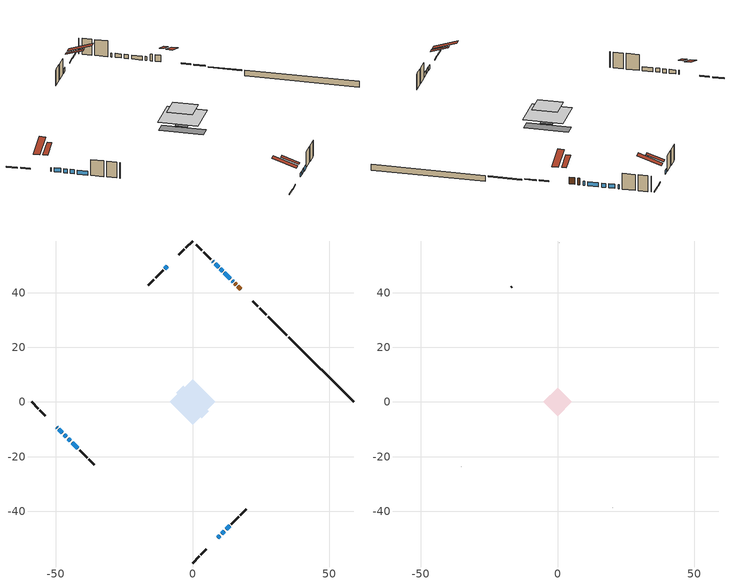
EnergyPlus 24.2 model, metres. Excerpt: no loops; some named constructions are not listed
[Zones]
conditioned space
 floor outside (Floor1 construction): -2.36,0 0,2.36 2.36,0 0,-2.36 z0.15
 floor adiabatic (Floor3 construction): -2.36,0 0,2.36 2.36,0 0,-2.36 z0.15
 floor adiabatic (AdiabaticFloorConstruction): -8.33,0 0,8.33 8.33,0 0,-8.33 z2.59
 floor foundation (Slab1 construction): -5.93,3.33 -3.33,5.93 5.93,-3.33 3.33,-5.93 z-1.68
 floor foundation (Slab2 construction): -2.36,0 0,2.36 2.36,0 0,-2.36 z-0.15
 wall outside (RimJoist1 construction): 0,-58.88 2.38,-56.5 / -58.88,0 -56.5,-2.38 / 0,58.88 -2.38,56.5 / 26.97,31.92 24.58,34.3 z0.15:0.45
 wall outside (RimJoist2 construction): 3.04,-55.85 5,-53.89 / -55.85,-3.04 -53.89,-5 / -3.04,55.85 -5,53.89 / 23.93,34.96 21.97,36.91 z0.15:0.45
 wall outside (AdiabaticWallConstruction 1): 17.68,41.2 16.6,42.28 / 15.95,42.94 15.49,43.39 z0.15:2.18
 wall outside (AdiabaticWallConstruction): -49.6,-9.28 -49.48,-9.4 / 9.28,-49.6 9.97,-48.91 / 10.63,-48.26 11.65,-47.24 / 14.84,44.05 14.49,44.4 / 13.83,45.05 11.65,47.24 / 10.99,47.89 10.17,48.72 / -48.83,-10.06 -47.55,-11.33 / 9.51,49.37 8.24,50.65 / 7.58,51.3 7.35,51.53 / 12.31,-46.58 13.58,-45.3 / -46.9,-11.99 -46.18,-12.7 / -9.28,49.6 -10.13,48.75 / -45.53,-13.36 -44.7,-14.19 / -44.04,-14.84 -41.89,-17 z0.15:1.37
 wall outside (Wall1 construction): 14.24,-44.65 16.89,-42 / -41.23,-17.65 -38.58,-20.31 / -10.79,48.1 -13.44,45.45 / 6.7,52.19 4.05,54.84 z0.15:5.03
 wall outside (Wall2 construction): 17.55,-41.34 19.58,-39.31 / -37.92,-20.96 -35.89,-22.99 / -14.1,44.79 -16.13,42.76 / 3.39,55.5 1.36,57.53 z0.15:5.03
 wall foundation (FoundationWall1 construction): 58.88,0 35.18,23.71 z-1.68:0.15
 wall foundation (FoundationWall2 construction): 34.52,24.36 27.62,31.26 z-0.15:0.15
 window (WindowConstruction 12): -49.6,-9.28 -49.48,-9.4 z0.15:1.37
 window (WindowConstruction 4): 9.28,-49.6 9.97,-48.92 z0.15:1.37
 window (WindowConstruction 5): 10.63,-48.26 11.65,-47.24 z0.15:1.37
 window (WindowConstruction 6): 14.83,44.05 14.49,44.4 z0.15:1.37
 window (WindowConstruction 7): 13.83,45.05 11.65,47.24 z0.15:1.37
 window (WindowConstruction 8): 10.99,47.89 10.17,48.72 z0.15:1.37
 window (WindowConstruction 9): -48.83,-10.06 -47.55,-11.33 z0.15:1.37
 window (WindowConstruction 10): 9.51,49.38 8.24,50.65 z0.15:1.37
 window (WindowConstruction 13): 7.58,51.31 7.35,51.53 z0.15:1.37
 window (WindowConstruction 11): 12.31,-46.58 13.58,-45.31 z0.15:1.37
 window (WindowConstruction): -46.9,-11.99 -46.18,-12.7 z0.15:1.37
 window (WindowConstruction 1): -9.28,49.6 -10.13,48.75 z0.15:1.37
 window (WindowConstruction 2): -45.53,-13.36 -44.7,-14.19 z0.15:1.37
 window (WindowConstruction 3): -44.04,-14.84 -41.89,-17 z0.15:1.37
 door (Door): 17.68,41.2 16.6,42.28 z0.15:2.18
 door (Door 1): 15.95,42.94 15.49,43.39 z0.15:2.18
 ceiling adiabatic (AdiabaticFloorConstruction): 0,-8.33 8.33,0 0,8.33 -8.33,0 z2.59
 roof outside (Roof2 construction): 8.63,-50.26,5.03 4.95,-46.58,6.76 3.98,-47.55,6.76 7.66,-51.23,5.03; -50.26,-8.63,5.03 -46.58,-4.95,6.76 -47.55,-3.98,6.76 -51.23,-7.66,5.03; -8.63,50.26,5.03 -4.95,46.58,6.76 -3.98,47.55,6.76 -7.66,51.23,5.03; 18.34,40.54,5.03 14.66,36.87,6.76 15.63,35.9,6.76 19.31,39.58,5.03
attic - vented
 floor to conditioned space (Floor2 construction Reversed): -5.25,0 0,5.25 5.25,0 0,-5.25 z5.03
 wall outside (Wall3 construction): 20.23,-38.65 20.28,-38.61 / -35.23,-23.65 -35.19,-23.7 / -16.78,42.1 -16.83,42.06 / 0.7,58.18 0.66,58.23 z0.15:5.03
 roof outside (Roof1 construction): 7,-51.89,5.03 1.89,-46.77,7.44 0.54,-48.12,7.44 5.65,-53.23,5.03; -51.89,-7,5.03 -46.77,-1.89,7.44 -48.12,-0.54,7.44 -53.23,-5.65,5.03; -7,51.89,5.03 -1.89,46.77,7.44 -0.54,48.12,7.44 -5.65,53.23,5.03; 19.97,38.92,5.03 14.85,33.81,7.44 16.2,32.46,7.44 21.31,37.57,5.03
[Material] Roughness=Rough; Thermal Absorptance=0.9
Name | Thickness {m} | Conductivity {W/m-K} | Density {kg/m3} | Specific Heat {J/kg-K} | Solar Absorptance | Visible Absorptance
ceiling loosefill ins | 0.0846667 | 0.0480833 | 16.02 | 1046.75 | 0.7 | 0.7
ceiling stud and cavity | 0.1397 | 0.0917193 | 65.682 | 1177.47 | 0.7 | 0.7
gypsum board | 0.0127 | 0.160291 | 801 | 837.4 | 0.6 | 0.6
[Construction]
Floor2 construction: ceiling loosefill ins, ceiling stud and cavity, gypsum board
[EnergyManagementSystem:OutputVariable] Type of Data in Variable=Summed; Update Frequency=ZoneTimestep
Name | EMS Variable | EMS Program or Subroutine | Units
loads_htg_foundation_walls_annual_outvar; Energy Management System Output Variable 9 | loads_htg_foundation_walls | component_loads_program | J
loads_htg_doors_annual_outvar; Energy Management System Output Variable 10 | loads_htg_doors | component_loads_program | J
loads_htg_windows_conduction_annual_outvar; Energy Management System Output Variable 11 | loads_htg_windows_conduction | component_loads_program | J
loads_htg_windows_solar_annual_outvar; Energy Management System Output Variable 12 | loads_htg_windows_solar | component_loads_program | J
loads_htg_skylights_conduction_annual_outvar; Energy Management System Output Variable 13 | loads_htg_skylights_conduction | component_loads_program | J
loads_htg_skylights_solar_annual_outvar; Energy Management System Output Variable 14 | loads_htg_skylights_solar | component_loads_program | J
loads_htg_floors_annual_outvar; Energy Management System Output Variable 15 | loads_htg_floors | component_loads_program | J
loads_htg_slabs_annual_outvar; Energy Management System Output Variable 16 | loads_htg_slabs | component_loads_program | J
loads_htg_internal_mass_annual_outvar; Energy Management System Output Variable 17 | loads_htg_internal_mass | component_loads_program | J
loads_htg_infil_annual_outvar; Energy Management System Output Variable 18 | loads_htg_infil | component_loads_program | J
loads_htg_natvent_annual_outvar; Energy Management System Output Variable 19 | loads_htg_natvent | component_loads_program | J
loads_htg_mechvent_annual_outvar; Energy Management System Output Variable 20 | loads_htg_mechvent | component_loads_program | J
loads_htg_whf_annual_outvar; Energy Management System Output Variable 21 | loads_htg_whf | component_loads_program | J
loads_htg_ducts_annual_outvar; Energy Management System Output Variable 22 | loads_htg_ducts | component_loads_program | J
loads_htg_intgains_annual_outvar; Energy Management System Output Variable 23 | loads_htg_intgains | component_loads_program | J
loads_htg_lighting_annual_outvar; Energy Management System Output Variable 24 | loads_htg_lighting | component_loads_program | J
loads_clg_roofs_annual_outvar; Energy Management System Output Variable 25 | loads_clg_roofs | component_loads_program | J
loads_clg_ceilings_annual_outvar; Energy Management System Output Variable 26 | loads_clg_ceilings | component_loads_program | J
loads_clg_walls_annual_outvar; Energy Management System Output Variable 27 | loads_clg_walls | component_loads_program | J
loads_clg_rim_joists_annual_outvar; Energy Management System Output Variable 28 | loads_clg_rim_joists | component_loads_program | J
loads_clg_foundation_walls_annual_outvar; Energy Management System Output Variable 29 | loads_clg_foundation_walls | component_loads_program | J
loads_clg_doors_annual_outvar; Energy Management System Output Variable 30 | loads_clg_doors | component_loads_program | J
loads_clg_windows_conduction_annual_outvar; Energy Management System Output Variable 31 | loads_clg_windows_conduction | component_loads_program | J
loads_clg_windows_solar_annual_outvar; Energy Management System Output Variable 32 | loads_clg_windows_solar | component_loads_program | J
loads_clg_skylights_conduction_annual_outvar; Energy Management System Output Variable 33 | loads_clg_skylights_conduction | component_loads_program | J
loads_clg_skylights_solar_annual_outvar; Energy Management System Output Variable 34 | loads_clg_skylights_solar | component_loads_program | J
loads_clg_floors_annual_outvar; Energy Management System Output Variable 35 | loads_clg_floors | component_loads_program | J
loads_clg_slabs_annual_outvar; Energy Management System Output Variable 36 | loads_clg_slabs | component_loads_program | J
loads_clg_internal_mass_annual_outvar; Energy Management System Output Variable 37 | loads_clg_internal_mass | component_loads_program | J
loads_clg_infil_annual_outvar; Energy Management System Output Variable 38 | loads_clg_infil | component_loads_program | J
loads_clg_natvent_annual_outvar; Energy Management System Output Variable 39 | loads_clg_natvent | component_loads_program | J
loads_clg_mechvent_annual_outvar; Energy Management System Output Variable 40 | loads_clg_mechvent | component_loads_program | J
loads_clg_whf_annual_outvar; Energy Management System Output Variable 41 | loads_clg_whf | component_loads_program | J
loads_clg_ducts_annual_outvar; Energy Management System Output Variable 42 | loads_clg_ducts | component_loads_program | J
loads_clg_intgains_annual_outvar; Energy Management System Output Variable 43 | loads_clg_intgains | component_loads_program | J
loads_clg_lighting_annual_outvar; Energy Management System Output Variable 44 | loads_clg_lighting | component_loads_program | J
loads_htg_tot_annual_outvar; Energy Management System Output Variable 1; Energy Management System Output Variable 45 | loads_htg_tot | total_loads_program | J
loads_clg_tot_annual_outvar; Energy Management System Output Variable 2; Energy Management System Output Variable 46 | loads_clg_tot | total_loads_program | J
Energy Management System Output Variable 3 | htg_unmet_hours | unmet_hours_program | hr
Energy Management System Output Variable 4 | clg_unmet_hours | unmet_hours_program | hr
Energy Management System Output Variable 5 | loads_htg_roofs | component_loads_program | J
Energy Management System Output Variable 6 | loads_htg_ceilings | component_loads_program | J
Energy Management System Output Variable 7 | loads_htg_walls | component_loads_program | J
Energy Management System Output Variable 8 | loads_htg_rim_joists | component_loads_program | J
[Schedule:Day:Interval]
interior lighting schedule day: No, 01:00, 0.108182, 04:00, 0.0901515, 05:00, 0.0991667, 06:00, 0.162273, 07:00, 0.270455, 08:00, 0.342576, 10:00, 0.369621, 11:00, 0.351591, 12:00, 0.333561, 13:00, 0.324545, 14:00, 0.31553, 15:00, 0.333561, 16:00, 0.369621, 17:00, 0.450758, 18:00, 0.585985, 19:00, 0.775303, 20:00, 0.955606, 21:00, 0.991667, 22:00, 0.712197, 23:00, 0.360606, 24:00, 0.162273
interior lighting schedule day 1: No, 01:00, 0.100909, 04:00, 0.0840909, 05:00, 0.0925, 06:00, 0.151364, 07:00, 0.252273, 08:00, 0.319545, 10:00, 0.344773, 11:00, 0.327955, 12:00, 0.311136, 13:00, 0.302727, 14:00, 0.294318, 15:00, 0.311136, 16:00, 0.344773, 17:00, 0.420455, 18:00, 0.546591, 19:00, 0.723182, 20:00, 0.891364, 21:00, 0.925, 22:00, 0.664318, 23:00, 0.336364, 24:00, 0.151364
interior lighting schedule day 2: No, 01:00, 0.0927273, 04:00, 0.0772727, 05:00, 0.085, 06:00, 0.139091, 07:00, 0.231818, 08:00, 0.293636, 10:00, 0.316818, 11:00, 0.301364, 12:00, 0.285909, 13:00, 0.278182, 14:00, 0.270455, 15:00, 0.285909, 16:00, 0.316818, 17:00, 0.386364, 18:00, 0.502273, 19:00, 0.664545, 20:00, 0.819091, 21:00, 0.85, 22:00, 0.610455, 23:00, 0.309091, 24:00, 0.139091
interior lighting schedule day 3: No, 01:00, 0.0845455, 04:00, 0.0704545, 05:00, 0.0775, 06:00, 0.126818, 07:00, 0.211364, 08:00, 0.267727, 10:00, 0.288864, 11:00, 0.274773, 12:00, 0.260682, 13:00, 0.253636, 14:00, 0.246591, 15:00, 0.260682, 16:00, 0.288864, 17:00, 0.352273, 18:00, 0.457955, 19:00, 0.605909, 20:00, 0.746818, 21:00, 0.775, 22:00, 0.556591, 23:00, 0.281818, 24:00, 0.126818
interior lighting schedule day 4: No, 01:00, 0.0763636, 04:00, 0.0636364, 05:00, 0.07, 06:00, 0.114545, 07:00, 0.190909, 08:00, 0.241818, 10:00, 0.260909, 11:00, 0.248182, 12:00, 0.235455, 13:00, 0.229091, 14:00, 0.222727, 15:00, 0.235455, 16:00, 0.260909, 17:00, 0.318182, 18:00, 0.413636, 19:00, 0.547273, 20:00, 0.674545, 21:00, 0.7, 22:00, 0.502727, 23:00, 0.254545, 24:00, 0.114545
interior lighting schedule day 5: No, 01:00, 0.0727273, 04:00, 0.0606061, 05:00, 0.0666667, 06:00, 0.109091, 07:00, 0.181818, 08:00, 0.230303, 10:00, 0.248485, 11:00, 0.236364, 12:00, 0.224242, 13:00, 0.218182, 14:00, 0.212121, 15:00, 0.224242, 16:00, 0.248485, 17:00, 0.30303, 18:00, 0.393939, 19:00, 0.521212, 20:00, 0.642424, 21:00, 0.666667, 22:00, 0.478788, 23:00, 0.242424, 24:00, 0.109091
interior lighting schedule day 6: No, 01:00, 0.0745455, 04:00, 0.0621212, 05:00, 0.0683333, 06:00, 0.111818, 07:00, 0.186364, 08:00, 0.236061, 10:00, 0.254697, 11:00, 0.242273, 12:00, 0.229848, 13:00, 0.223636, 14:00, 0.217424, 15:00, 0.229848, 16:00, 0.254697, 17:00, 0.310606, 18:00, 0.403788, 19:00, 0.534242, 20:00, 0.658485, 21:00, 0.683333, 22:00, 0.490758, 23:00, 0.248485, 24:00, 0.111818
interior lighting schedule day 7: No, 01:00, 0.08, 04:00, 0.0666667, 05:00, 0.0733333, 06:00, 0.12, 07:00, 0.2, 08:00, 0.253333, 10:00, 0.273333, 11:00, 0.26, 12:00, 0.246667, 13:00, 0.24, 14:00, 0.233333, 15:00, 0.246667, 16:00, 0.273333, 17:00, 0.333333, 18:00, 0.433333, 19:00, 0.573333, 20:00, 0.706667, 21:00, 0.733333, 22:00, 0.526667, 23:00, 0.266667, 24:00, 0.12
interior lighting schedule day 8: No, 01:00, 0.0890909, 04:00, 0.0742424, 05:00, 0.0816667, 06:00, 0.133636, 07:00, 0.222727, 08:00, 0.282121, 10:00, 0.304394, 11:00, 0.289545, 12:00, 0.274697, 13:00, 0.267273, 14:00, 0.259848, 15:00, 0.274697, 16:00, 0.304394, 17:00, 0.371212, 18:00, 0.482576, 19:00, 0.638485, 20:00, 0.78697, 21:00, 0.816667, 22:00, 0.586515, 23:00, 0.29697, 24:00, 0.133636
interior lighting schedule day 9: No, 01:00, 0.0972727, 04:00, 0.0810606, 05:00, 0.0891667, 06:00, 0.145909, 07:00, 0.243182, 08:00, 0.30803, 10:00, 0.332348, 11:00, 0.316136, 12:00, 0.299924, 13:00, 0.291818, 14:00, 0.283712, 15:00, 0.299924, 16:00, 0.332348, 17:00, 0.405303, 18:00, 0.526894, 19:00, 0.697121, 20:00, 0.859242, 21:00, 0.891667, 22:00, 0.640379, 23:00, 0.324242, 24:00, 0.145909
interior lighting schedule day 10: No, 01:00, 0.105455, 04:00, 0.0878788, 05:00, 0.0966667, 06:00, 0.158182, 07:00, 0.263636, 08:00, 0.333939, 10:00, 0.360303, 11:00, 0.342727, 12:00, 0.325152, 13:00, 0.316364, 14:00, 0.307576, 15:00, 0.325152, 16:00, 0.360303, 17:00, 0.439394, 18:00, 0.571212, 19:00, 0.755758, 20:00, 0.931515, 21:00, 0.966667, 22:00, 0.694242, 23:00, 0.351515, 24:00, 0.158182
interior lighting schedule day 11: No, 01:00, 0.109091, 04:00, 0.0909091, 05:00, 0.1, 06:00, 0.163636, 07:00, 0.272727, 08:00, 0.345455, 10:00, 0.372727, 11:00, 0.354545, 12:00, 0.336364, 13:00, 0.327273, 14:00, 0.318182, 15:00, 0.336364, 16:00, 0.372727, 17:00, 0.454545, 18:00, 0.590909, 19:00, 0.781818, 20:00, 0.963636, 21:00, 1, 22:00, 0.718182, 23:00, 0.363636, 24:00, 0.163636
interior lighting schedule default day; occupants schedule default day; clothes dryer schedule default day; cooking range schedule default day; misc plug loads schedule default day; general water use schedule default day; heating setpoint default day; cooling setpoint default day; clothes dryer exhaust 0 schedule default day; cooling season schedule day; cooling season schedule day 2; cooling season schedule default day; exterior lighting schedule default day; natural vent schedule default day: No, 24:00, 0
occupants schedule day: No, 05:00, 0.426829, 06:00, 0.719512, 07:00, 1, 08:00, 0.670732, 09:00, 0.329268, 14:00, 0.170732, 15:00, 0.231707, 16:00, 0.329268, 17:00, 0.5, 18:00, 0.670732, 19:00, 0.829268, 21:00, 1, 22:00, 0.853659, 23:00, 0.646341, 24:00, 0.426829
clothes dryer schedule day; clothes dryer exhaust 0 schedule day: No, 01:00, 0.123457, 02:00, 0.0740741, 03:00, 0.0493827, 04:00, 0.0246914, 05:00, 0.0493827, 06:00, 0.0740741, 07:00, 0.197531, 08:00, 0.395062, 09:00, 0.592593, 10:00, 0.839506, 11:00, 0.962963, 12:00, 1, 13:00, 0.91358, 14:00, 0.82716, 15:00, 0.716049, 16:00, 0.753086, 17:00, 0.679012, 18:00, 0.666667, 20:00, 0.62963, 21:00, 0.641975, 22:00, 0.666667, 23:00, 0.54321, 24:00, 0.296296
cooking range schedule day: No, 05:00, 0.0597015, 06:00, 0.11194, 07:00, 0.171642, 08:00, 0.291045, 11:00, 0.343284, 12:00, 0.402985, 13:00, 0.462687, 14:00, 0.343284, 15:00, 0.291045, 16:00, 0.402985, 17:00, 0.567164, 18:00, 1, 19:00, 0.850746, 20:00, 0.432836, 21:00, 0.291045, 22:00, 0.231343, 23:00, 0.171642, 24:00, 0.11194
misc plug loads schedule day: No, 06:00, 0.705882, 07:00, 0.745098, 08:00, 0.803922, 15:00, 0.823529, 16:00, 0.862745, 17:00, 0.921569, 18:00, 0.980392, 19:00, 1, 20:00, 0.980392, 21:00, 0.941176, 22:00, 0.862745, 23:00, 0.784314, 24:00, 0.72549
general water use schedule day: No, 01:00, 0.315068, 03:00, 0.287671, 04:00, 0.342466, 05:00, 0.369863, 06:00, 0.520548, 07:00, 0.60274, 08:00, 0.534247, 10:00, 0.506849, 11:00, 0.465753, 14:00, 0.479452, 15:00, 0.534247, 16:00, 0.589041, 17:00, 0.69863, 18:00, 0.876712, 19:00, 0.890411, 20:00, 0.986301, 21:00, 1, 22:00, 0.863014, 23:00, 0.616438, 24:00, 0.465753
heating setpoint day: No, 07:00, 18, 23:00, 21, 24:00, 18
cooling setpoint day: No, 24:00, 25
cooling season schedule day 1: No, 24:00, 1
exterior lighting schedule day: No, 01:00, 0.566667, 03:00, 0.524167, 05:00, 0.495833, 06:00, 0.5525, 07:00, 0.623333, 08:00, 0.580833, 09:00, 0.439167, 10:00, 0.354167, 12:00, 0.34, 13:00, 0.354167, 14:00, 0.396667, 15:00, 0.425, 16:00, 0.495833, 17:00, 0.623333, 18:00, 0.793333, 19:00, 0.906667, 20:00, 0.963333, 21:00, 0.991667, 22:00, 0.920833, 23:00, 0.793333, 24:00, 0.665833
exterior lighting schedule day 1: No, 01:00, 0.528571, 03:00, 0.488929, 05:00, 0.4625, 06:00, 0.515357, 07:00, 0.581429, 08:00, 0.541786, 09:00, 0.409643, 10:00, 0.330357, 12:00, 0.317143, 13:00, 0.330357, 14:00, 0.37, 15:00, 0.396429, 16:00, 0.4625, 17:00, 0.581429, 18:00, 0.74, 19:00, 0.845714, 20:00, 0.898571, 21:00, 0.925, 22:00, 0.858929, 23:00, 0.74, 24:00, 0.621071
exterior lighting schedule day 10: No, 01:00, 0.552381, 03:00, 0.510952, 05:00, 0.483333, 06:00, 0.538571, 07:00, 0.607619, 08:00, 0.56619, 09:00, 0.428095, 10:00, 0.345238, 12:00, 0.331429, 13:00, 0.345238, 14:00, 0.386667, 15:00, 0.414286, 16:00, 0.483333, 17:00, 0.607619, 18:00, 0.773333, 19:00, 0.88381, 20:00, 0.939048, 21:00, 0.966667, 22:00, 0.897619, 23:00, 0.773333, 24:00, 0.649048
exterior lighting schedule day 11: No, 01:00, 0.571429, 03:00, 0.528571, 05:00, 0.5, 06:00, 0.557143, 07:00, 0.628571, 08:00, 0.585714, 09:00, 0.442857, 10:00, 0.357143, 12:00, 0.342857, 13:00, 0.357143, 14:00, 0.4, 15:00, 0.428571, 16:00, 0.5, 17:00, 0.628571, 18:00, 0.8, 19:00, 0.914286, 20:00, 0.971429, 21:00, 1, 22:00, 0.928571, 23:00, 0.8, 24:00, 0.671429
exterior lighting schedule day 2: No, 01:00, 0.485714, 03:00, 0.449286, 05:00, 0.425, 06:00, 0.473571, 07:00, 0.534286, 08:00, 0.497857, 09:00, 0.376429, 10:00, 0.303571, 12:00, 0.291429, 13:00, 0.303571, 14:00, 0.34, 15:00, 0.364286, 16:00, 0.425, 17:00, 0.534286, 18:00, 0.68, 19:00, 0.777143, 20:00, 0.825714, 21:00, 0.85, 22:00, 0.789286, 23:00, 0.68, 24:00, 0.570714
exterior lighting schedule day 3: No, 01:00, 0.442857, 03:00, 0.409643, 05:00, 0.3875, 06:00, 0.431786, 07:00, 0.487143, 08:00, 0.453929, 09:00, 0.343214, 10:00, 0.276786, 12:00, 0.265714, 13:00, 0.276786, 14:00, 0.31, 15:00, 0.332143, 16:00, 0.3875, 17:00, 0.487143, 18:00, 0.62, 19:00, 0.708571, 20:00, 0.752857, 21:00, 0.775, 22:00, 0.719643, 23:00, 0.62, 24:00, 0.520357
exterior lighting schedule day 4: No, 01:00, 0.4, 03:00, 0.37, 05:00, 0.35, 06:00, 0.39, 07:00, 0.44, 08:00, 0.41, 09:00, 0.31, 10:00, 0.25, 12:00, 0.24, 13:00, 0.25, 14:00, 0.28, 15:00, 0.3, 16:00, 0.35, 17:00, 0.44, 18:00, 0.56, 19:00, 0.64, 20:00, 0.68, 21:00, 0.7, 22:00, 0.65, 23:00, 0.56, 24:00, 0.47
exterior lighting schedule day 5: No, 01:00, 0.380952, 03:00, 0.352381, 05:00, 0.333333, 06:00, 0.371429, 07:00, 0.419048, 08:00, 0.390476, 09:00, 0.295238, 10:00, 0.238095, 12:00, 0.228571, 13:00, 0.238095, 14:00, 0.266667, 15:00, 0.285714, 16:00, 0.333333, 17:00, 0.419048, 18:00, 0.533333, 19:00, 0.609524, 20:00, 0.647619, 21:00, 0.666667, 22:00, 0.619048, 23:00, 0.533333, 24:00, 0.447619
exterior lighting schedule day 6: No, 01:00, 0.390476, 03:00, 0.36119, 05:00, 0.341667, 06:00, 0.380714, 07:00, 0.429524, 08:00, 0.400238, 09:00, 0.302619, 10:00, 0.244048, 12:00, 0.234286, 13:00, 0.244048, 14:00, 0.273333, 15:00, 0.292857, 16:00, 0.341667, 17:00, 0.429524, 18:00, 0.546667, 19:00, 0.624762, 20:00, 0.66381, 21:00, 0.683333, 22:00, 0.634524, 23:00, 0.546667, 24:00, 0.45881
exterior lighting schedule day 7: No, 01:00, 0.419048, 03:00, 0.387619, 05:00, 0.366667, 06:00, 0.408571, 07:00, 0.460952, 08:00, 0.429524, 09:00, 0.324762, 10:00, 0.261905, 12:00, 0.251429, 13:00, 0.261905, 14:00, 0.293333, 15:00, 0.314286, 16:00, 0.366667, 17:00, 0.460952, 18:00, 0.586667, 19:00, 0.670476, 20:00, 0.712381, 21:00, 0.733333, 22:00, 0.680952, 23:00, 0.586667, 24:00, 0.492381
exterior lighting schedule day 8: No, 01:00, 0.466667, 03:00, 0.431667, 05:00, 0.408333, 06:00, 0.455, 07:00, 0.513333, 08:00, 0.478333, 09:00, 0.361667, 10:00, 0.291667, 12:00, 0.28, 13:00, 0.291667, 14:00, 0.326667, 15:00, 0.35, 16:00, 0.408333, 17:00, 0.513333, 18:00, 0.653333, 19:00, 0.746667, 20:00, 0.793333, 21:00, 0.816667, 22:00, 0.758333, 23:00, 0.653333, 24:00, 0.548333
exterior lighting schedule day 9: No, 01:00, 0.509524, 03:00, 0.47131, 05:00, 0.445833, 06:00, 0.496786, 07:00, 0.560476, 08:00, 0.522262, 09:00, 0.394881, 10:00, 0.318452, 12:00, 0.305714, 13:00, 0.318452, 14:00, 0.356667, 15:00, 0.382143, 16:00, 0.445833, 17:00, 0.560476, 18:00, 0.713333, 19:00, 0.815238, 20:00, 0.86619, 21:00, 0.891667, 22:00, 0.827976, 23:00, 0.713333, 24:00, 0.59869
[Schedule:Week:Daily]
heating setpoint Week Rule - Jan1-Dec31: heating setpoint day, heating setpoint day, heating setpoint day, heating setpoint day, heating setpoint day, heating setpoint day, heating setpoint day, heating setpoint default day, heating setpoint default day, heating setpoint default day, heating setpoint default day, heating setpoint default day
cooling setpoint Week Rule - Jan1-Dec31: cooling setpoint day, cooling setpoint day, cooling setpoint day, cooling setpoint day, cooling setpoint day, cooling setpoint day, cooling setpoint day, cooling setpoint default day, cooling setpoint default day, cooling setpoint default day, cooling setpoint default day, cooling setpoint default day
clothes dryer exhaust 0 schedule Week Rule - Jan1-Dec31: clothes dryer exhaust 0 schedule day, clothes dryer exhaust 0 schedule day, clothes dryer exhaust 0 schedule day, clothes dryer exhaust 0 schedule day, clothes dryer exhaust 0 schedule day, clothes dryer exhaust 0 schedule day, clothes dryer exhaust 0 schedule day, clothes dryer exhaust 0 schedule default day, clothes dryer exhaust 0 schedule default day, clothes dryer exhaust 0 schedule default day, clothes dryer exhaust 0 schedule default day, clothes dryer exhaust 0 schedule default day
cooling season schedule Week Rule - Jan1-May26: cooling season schedule day, cooling season schedule day, cooling season schedule day, cooling season schedule day, cooling season schedule day, cooling season schedule day, cooling season schedule day, cooling season schedule default day, cooling season schedule default day, cooling season schedule default day, cooling season schedule default day, cooling season schedule default day
cooling season schedule Week Rule - May27-Jun2: cooling season schedule day, cooling season schedule day, cooling season schedule day, cooling season schedule day, cooling season schedule day, cooling season schedule day 1, cooling season schedule day 1, cooling season schedule default day, cooling season schedule default day, cooling season schedule default day, cooling season schedule default day, cooling season schedule default day
cooling season schedule Week Rule - Jun3-Aug25: cooling season schedule day 1, cooling season schedule day 1, cooling season schedule day 1, cooling season schedule day 1, cooling season schedule day 1, cooling season schedule day 1, cooling season schedule day 1, cooling season schedule default day, cooling season schedule default day, cooling season schedule default day, cooling season schedule default day, cooling season schedule default day
cooling season schedule Week Rule - Aug26-Sep1: cooling season schedule day 1, cooling season schedule day 1, cooling season schedule day 1, cooling season schedule day 1, cooling season schedule day 1, cooling season schedule day 1, cooling season schedule day 2, cooling season schedule default day, cooling season schedule default day, cooling season schedule default day, cooling season schedule default day, cooling season schedule default day
cooling season schedule Week Rule - Sep2-Dec31: cooling season schedule day 2, cooling season schedule day 2, cooling season schedule day 2, cooling season schedule day 2, cooling season schedule day 2, cooling season schedule day 2, cooling season schedule day 2, cooling season schedule default day, cooling season schedule default day, cooling season schedule default day, cooling season schedule default day, cooling season schedule default day
exterior lighting schedule Week Rule - Aug5-Aug25: exterior lighting schedule day 7, exterior lighting schedule day 7, exterior lighting schedule day 7, exterior lighting schedule day 7, exterior lighting schedule day 7, exterior lighting schedule day 7, exterior lighting schedule day 7, exterior lighting schedule default day, exterior lighting schedule default day, exterior lighting schedule default day, exterior lighting schedule default day, exterior lighting schedule default day
exterior lighting schedule Week Rule - Aug26-Sep1: exterior lighting schedule day 7, exterior lighting schedule day 7, exterior lighting schedule day 7, exterior lighting schedule day 7, exterior lighting schedule day 7, exterior lighting schedule day 7, exterior lighting schedule day 8, exterior lighting schedule default day, exterior lighting schedule default day, exterior lighting schedule default day, exterior lighting schedule default day, exterior lighting schedule default day
exterior lighting schedule Week Rule - Sep2-Sep29: exterior lighting schedule day 8, exterior lighting schedule day 8, exterior lighting schedule day 8, exterior lighting schedule day 8, exterior lighting schedule day 8, exterior lighting schedule day 8, exterior lighting schedule day 8, exterior lighting schedule default day, exterior lighting schedule default day, exterior lighting schedule default day, exterior lighting schedule default day, exterior lighting schedule default day
exterior lighting schedule Week Rule - Sep30-Oct6: exterior lighting schedule day 8, exterior lighting schedule day 9, exterior lighting schedule day 9, exterior lighting schedule day 9, exterior lighting schedule day 9, exterior lighting schedule day 9, exterior lighting schedule day 9, exterior lighting schedule default day, exterior lighting schedule default day, exterior lighting schedule default day, exterior lighting schedule default day, exterior lighting schedule default day
exterior lighting schedule Week Rule - Oct7-Oct27: exterior lighting schedule day 9, exterior lighting schedule day 9, exterior lighting schedule day 9, exterior lighting schedule day 9, exterior lighting schedule day 9, exterior lighting schedule day 9, exterior lighting schedule day 9, exterior lighting schedule default day, exterior lighting schedule default day, exterior lighting schedule default day, exterior lighting schedule default day, exterior lighting schedule default day
exterior lighting schedule Week Rule - Oct28-Nov3: exterior lighting schedule day 9, exterior lighting schedule day 9, exterior lighting schedule day 9, exterior lighting schedule day 9, exterior lighting schedule day 10, exterior lighting schedule day 10, exterior lighting schedule day 10, exterior lighting schedule default day, exterior lighting schedule default day, exterior lighting schedule default day, exterior lighting schedule default day, exterior lighting schedule default day
exterior lighting schedule Week Rule - Nov4-Nov24: exterior lighting schedule day 10, exterior lighting schedule day 10, exterior lighting schedule day 10, exterior lighting schedule day 10, exterior lighting schedule day 10, exterior lighting schedule day 10, exterior lighting schedule day 10, exterior lighting schedule default day, exterior lighting schedule default day, exterior lighting schedule default day, exterior lighting schedule default day, exterior lighting schedule default day
exterior lighting schedule Week Rule - Nov25-Dec1: exterior lighting schedule day 10, exterior lighting schedule day 10, exterior lighting schedule day 10, exterior lighting schedule day 10, exterior lighting schedule day 10, exterior lighting schedule day 10, exterior lighting schedule day 11, exterior lighting schedule default day, exterior lighting schedule default day, exterior lighting schedule default day, exterior lighting schedule default day, exterior lighting schedule default day
exterior lighting schedule Week Rule - Dec2-Dec31: exterior lighting schedule day 11, exterior lighting schedule day 11, exterior lighting schedule day 11, exterior lighting schedule day 11, exterior lighting schedule day 11, exterior lighting schedule day 11, exterior lighting schedule day 11, exterior lighting schedule default day, exterior lighting schedule default day, exterior lighting schedule default day, exterior lighting schedule default day, exterior lighting schedule default day
natural vent schedule Week Rule - Jan1-Dec31: natural vent schedule default day, natural vent schedule default day, natural vent schedule default day, natural vent schedule default day, natural vent schedule default day, natural vent schedule default day, natural vent schedule default day, natural vent schedule default day, natural vent schedule default day, natural vent schedule default day, natural vent schedule default day, natural vent schedule default day
[Schedule:Year]
heating setpoint: heating setpoint Week Rule - Jan1-Dec31, 1, 1, 12, 31
cooling setpoint: cooling setpoint Week Rule - Jan1-Dec31, 1, 1, 12, 31
clothes dryer exhaust 0 schedule: clothes dryer exhaust 0 schedule Week Rule - Jan1-Dec31, 1, 1, 12, 31
cooling season schedule: cooling season schedule Week Rule - Jan1-May26, 1, 1, 5, 26, cooling season schedule Week Rule - May27-Jun2, 5, 27, 6, 2, cooling season schedule Week Rule - Jun3-Aug25, 6, 3, 8, 25, cooling season schedule Week Rule - Aug26-Sep1, 8, 26, 9, 1, cooling season schedule Week Rule - Sep2-Dec31, 9, 2, 12, 31
natural vent schedule: natural vent schedule Week Rule - Jan1-Dec31, 1, 1, 12, 31
